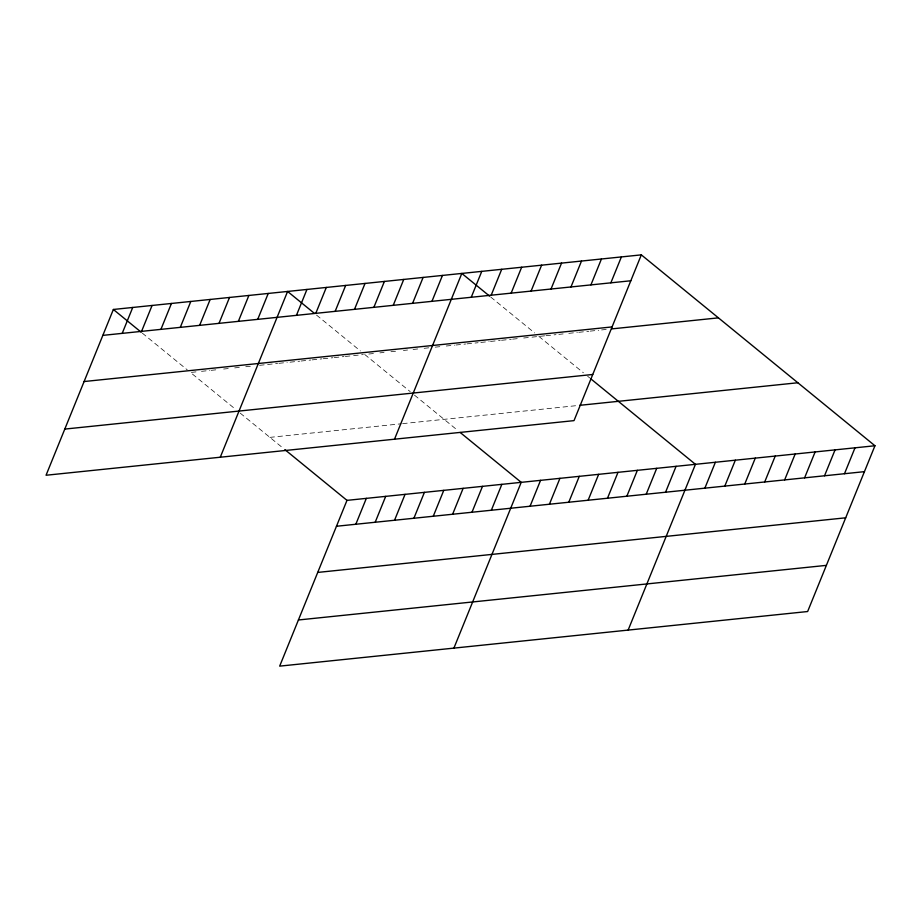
<?xml version="1.0" encoding="UTF-8"?>
<svg xmlns="http://www.w3.org/2000/svg" width="921" height="921" viewBox="0 0 921 921"><rect width="100%" height="100%" fill="white"/><g stroke="black" fill="none" stroke-linecap="round" stroke-linejoin="round"><path stroke-width="0.69" stroke-dasharray="4.61 3.45" d="M195.989 371.888L190.463 372.464L235.995 409.672M201.515 371.324L209.815 370.461M211.197 370.323L218.116 369.609M223.642 369.033L229.179 368.458M234.705 367.893L240.243 367.318M245.769 366.742L252.688 366.028M259.595 365.315L277.578 363.461M278.959 363.311L287.248 362.46M290.023 362.172L299.693 361.17M301.075 361.02L310.757 360.019M312.138 359.881L321.82 358.879M323.202 358.741L332.884 357.739M334.265 357.59L343.947 356.588M345.329 356.45L352.236 355.736M353.629 355.587L363.3 354.585M368.837 354.021L374.363 353.445M379.901 352.87L384.045 352.444M390.965 351.73L396.49 351.154M403.41 350.44L407.554 350.015M413.08 349.439L418.618 348.863M424.144 348.299L429.681 347.724M435.207 347.148L440.745 346.584M446.271 346.008L454.571 345.145M455.953 345.007L465.635 344.005M467.016 343.867L478.08 342.716M480.843 342.428L489.132 341.576M490.525 341.426L500.195 340.425M501.577 340.286L511.259 339.285M512.64 339.147L519.559 338.421M523.704 337.995L530.623 337.282M532.004 337.144L544.61 335.831M546.038 335.693L556.008 334.657M558.863 334.358L563.134 333.92M568.833 333.333L577.386 332.446M578.802 332.297L588.784 331.272M590.2 331.123L598.754 330.236M601.597 329.937L608.723 329.2M269.888 437.371L401.257 423.787M402.638 423.637L578.25 405.47M490.732 297.057L534.629 332.93M538.912 336.43L583.396 372.775M587.633 376.229L589.751 377.967M316.502 315.074L360.399 350.947M364.681 354.447L410.225 391.655M414.462 395.121L458.036 430.717M142.271 333.091L187.251 369.839M240.231 413.138L282.735 447.871"/><path stroke-width="1.38" d="M641.327 254.864L113.364 309.468L46.05 475.248L574.013 420.632L641.327 254.864L874.95 445.752L807.636 611.532L279.673 666.136L346.987 500.368L874.95 445.752M122.205 333.367L132.728 307.464M141.569 331.364L152.08 305.473M160.922 329.373L171.444 303.47M180.286 327.369L190.797 301.466M199.638 325.366L210.161 299.463M219.002 323.363L229.513 297.46M238.355 321.36L248.877 295.457M257.719 319.357L268.23 293.454M220.28 457.23L287.594 291.45L314.36 313.324M296.435 315.35L306.946 289.447M315.788 313.347L326.31 287.444M335.152 311.344L345.674 285.441M354.504 309.341L365.027 283.438M373.868 307.338L384.391 281.446M393.232 305.335L403.743 279.443M412.585 303.343L423.107 277.44M431.949 301.34L442.46 275.437M355.828 524.256L366.339 498.365M394.51 439.202L461.824 273.433L489.661 296.182M375.181 522.265L385.703 496.361M471.253 297.264L481.764 271.373M394.545 520.261L405.056 494.358M491.192 295.204L501.715 269.3M413.897 518.258L424.42 492.355M511.143 293.143L521.654 267.24M433.261 516.255L443.772 490.352M531.083 291.082L541.606 265.179M452.614 514.252L463.136 488.349M551.034 289.021L561.545 263.118M471.978 512.249L482.5 486.346M570.974 286.961L581.496 261.057M491.342 510.246L501.853 484.342M590.925 284.888L601.436 258.985M453.903 648.119L521.217 482.339L460.178 432.467M610.865 282.828L621.387 256.924M530.059 506.239L540.569 480.336M549.411 504.236L559.933 478.333M568.775 502.233L579.286 476.33M588.128 500.23L598.65 474.338M607.492 498.226L618.003 472.335M626.844 496.235L637.367 470.332M646.208 494.232L656.719 468.329M665.561 492.228L676.083 466.325M628.134 630.091L695.447 464.322L590.81 378.83M704.864 488.165L715.387 462.261M724.815 486.092L735.338 460.201M744.755 484.032L755.278 458.128M764.706 481.971L775.229 456.068M784.646 479.91L795.168 454.007M804.597 477.849L815.12 451.946M824.537 475.777L835.059 449.885M844.488 473.716L855.01 447.813M102.841 335.371L630.816 280.767M84.099 381.536L612.074 326.92M611.579 328.912L718.426 317.86M64.792 429.082L592.756 374.479M579.631 405.332L797.851 382.756M336.464 526.259L864.428 471.656M317.722 572.425L845.685 517.809M298.416 619.983L826.379 565.367M113.364 309.468L141.201 332.216M284.877 449.621L346.987 500.368"/></g></svg>
